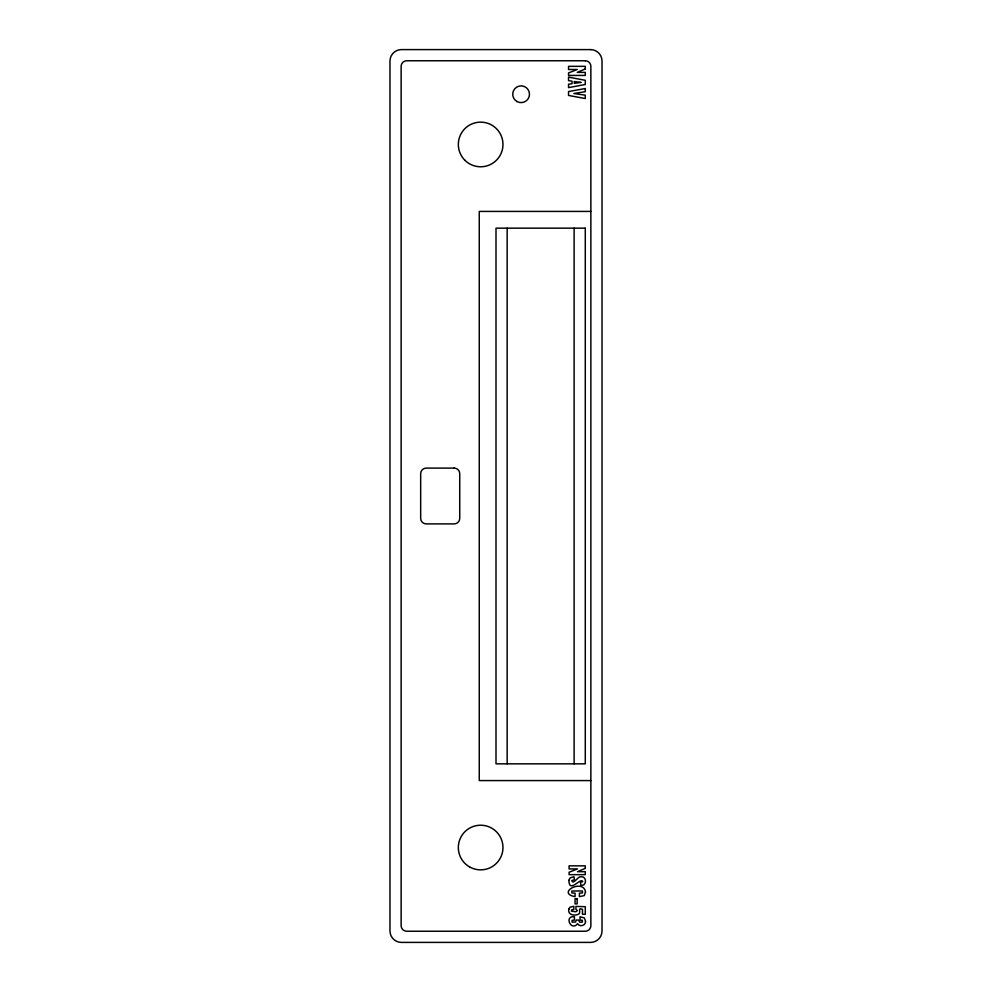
<?xml version="1.0" encoding="UTF-8"?>
<svg xmlns="http://www.w3.org/2000/svg" width="992" height="992" viewBox="0 0 992 992"><rect width="100%" height="100%" fill="white"/><g stroke="black" fill="none" stroke-linecap="round" stroke-linejoin="round"><path stroke-width="1.49" d="M590.86 211.42L479.26 211.42L479.26 780.58L590.86 780.58M574.12 228.16L574.12 763.84M507.16 228.16L507.16 763.84M585.503 891.994L584.276 895.602L579.415 896.656L579.415 893.16L582.478 892.961L582.44 891.002L571.876 891.002L571.876 892.936L575.062 893.16L575.062 896.656C555.768 892.936 583.432 878.156 585.503 891.994M568.912 880.288C569.11 894.288 580.89 876.643 582.75 881.69L580.518 882.223L580.903 885.298C586.942 886.315 586.88 876.271 581.262 876.742C577.803 875.787 573.401 885.571 571.727 880.586L574.442 879.78L573.984 876.717L570.065 877.92L568.912 880.288M585.516 921.184C586.198 925.536 579.427 927.433 577.58 923.676C571.082 931.934 563.766 915.48 574.442 916.757L574.442 920.105L572.099 920.34L572.099 922.138L575.62 922.002L576.24 920.043L578.534 920.043L579.824 922.262L582.378 922.101L582.341 920.316L580.022 920.105L580.022 916.757L584.338 917.922L585.516 921.184M568.924 909.032C567.164 914.463 573.946 916.112 577.815 914.463C582.292 913.483 576.538 906.725 582.478 909.379L582.478 914.277L585.28 914.277L585.28 906.7L575.943 906.403L575.943 909.304L577.418 910.582L575.819 911.772L571.355 911.127L571.826 909.763L573.822 909.54L573.822 906.316L570.115 907.122L568.924 909.032M585.28 68.944L577.22 72.379L585.28 72.379L585.28 75.429L568.54 75.429L568.54 72.937L577.22 69.502L568.54 69.502L568.54 66.34L585.28 66.34L585.28 68.944M585.28 868.384L577.48 871.695L585.28 871.695L585.28 874.659L569.086 874.659L569.086 872.241L577.48 868.918L569.086 868.918L569.086 865.855L585.28 865.855L585.28 868.384M585.28 84.506L568.54 87.631L568.54 84.221L572.074 83.663L572.074 81.195L568.54 80.625L568.54 77.128L585.28 80.29L585.28 84.506M585.28 88.536L568.54 91.549L568.54 95.455L585.28 98.518L585.28 95.17L573.909 93.496L585.28 91.698L585.28 88.536M580.816 82.423L574.281 83.303L574.281 81.53L580.816 82.423M590.86 49.6L401.14 49.6A11.482 11.482 0 0 0 389.98 60.76L389.98 931.24A11.482 11.482 0 0 0 401.14 942.4L590.86 942.4A11.482 11.482 0 0 0 602.02 931.24L602.02 60.76A11.482 11.482 0 0 0 590.86 49.6M585.28 60.76L406.72 60.76A5.58 5.58 0 0 0 401.14 66.34L401.14 925.66A5.58 5.58 0 0 0 406.72 931.24L585.28 931.24A5.58 5.58 0 0 0 590.86 925.66L590.86 66.34A5.58 5.58 0 0 0 585.28 60.76M585.28 228.16L496 228.16L496 763.84L585.28 763.84L585.28 228.16M454.15 468.1L426.25 468.1A5.58 5.58 0 0 0 420.67 473.68L420.67 518.32A5.58 5.58 0 0 0 426.25 523.9L454.15 523.9A5.58 5.58 0 0 0 459.73 518.32L459.73 473.68A5.58 5.58 0 0 0 454.15 468.1M577.146 898.702L575.062 898.702L575.062 903.886L577.146 903.886L577.146 898.702M469.489 866.872A22.32 22.32 0 0 0 502.969 847.54A22.32 22.32 0 0 0 469.489 828.208A22.32 22.32 0 0 0 469.489 866.872M464.876 160.245A22.32 22.32 0 0 0 502.212 150.238A22.32 22.32 0 0 0 474.883 122.896A22.32 22.32 0 0 0 464.876 160.245M516.919 101.494A8.37 8.37 0 0 0 529.48 94.24A8.37 8.37 0 0 0 516.931 86.986A8.37 8.37 0 0 0 516.919 101.494"/></g></svg>
